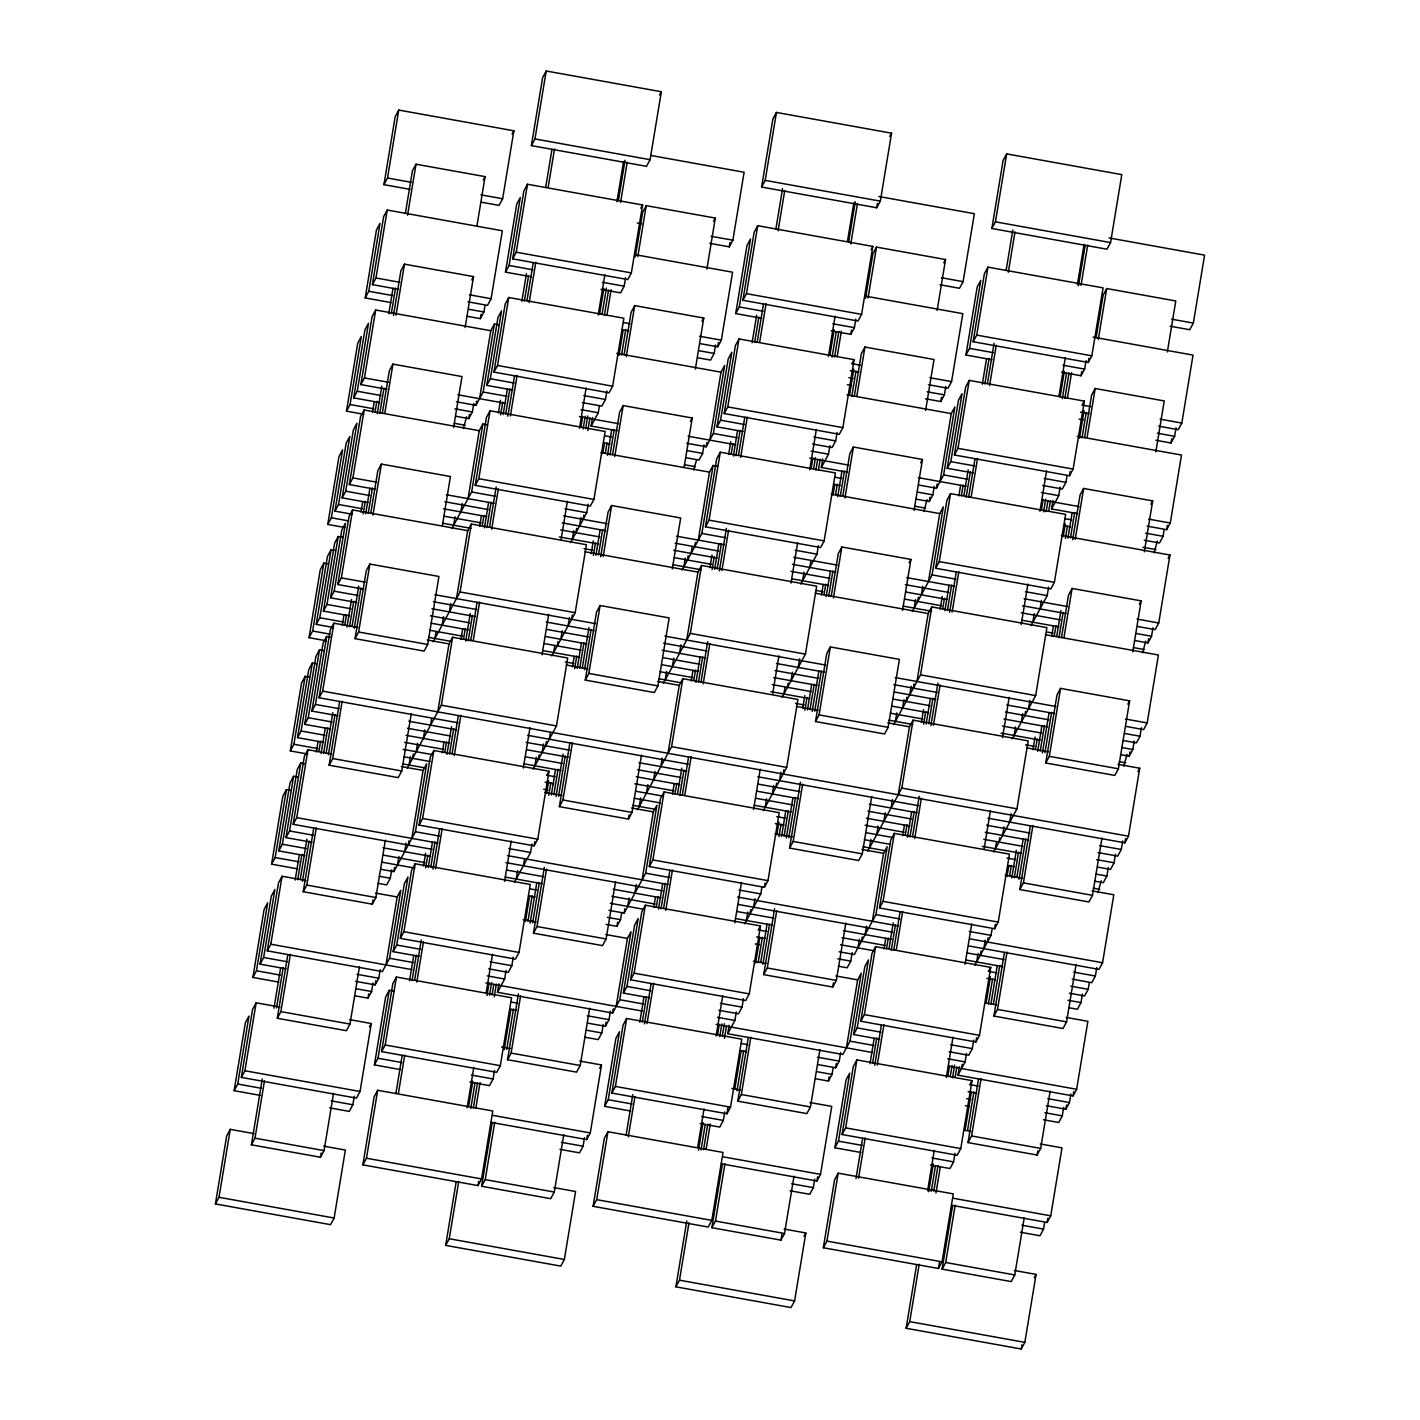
<?xml version="1.0" encoding="UTF-8"?>
<svg xmlns="http://www.w3.org/2000/svg" width="1420" height="1420" viewBox="0 0 1420 1420"><rect width="100%" height="100%" fill="white"/><g stroke="black" fill="none" stroke-linecap="round" stroke-linejoin="round"><path stroke-width="1.5" d="M323.654 1146.153L345.362 1150.058L334.126 1218.023L330.541 1224.661L215.414 1203.929L226.65 1135.982L230.253 1129.344L254.144 1133.639M234.14 1090.684L245.376 1022.737L248.979 1016.081L237.743 1084.046L234.14 1090.684L260.215 1095.37M252.867 977.439L264.102 909.474L267.688 902.836L256.452 970.783L252.867 977.439L278.941 982.125M297.65 868.88L271.593 864.177L282.829 796.229L286.414 789.591L290.763 790.372M307.696 754.055L290.319 750.931L301.555 682.984L305.14 676.328L309.489 677.109M326.405 640.81L309.045 637.669L320.263 569.722L323.866 563.083L328.215 563.864M327.754 524.424L338.989 456.477L342.593 449.82L331.357 517.785L327.754 524.424L345.131 527.548M346.48 411.179L357.716 343.214L361.301 336.575L350.083 404.522L346.48 411.179L363.857 414.303M365.206 297.916L376.442 229.969L380.027 223.33L368.792 291.277L365.206 297.916L391.263 302.62M409.989 189.357L383.933 184.671L395.168 116.724L398.754 110.068L513.88 130.8L502.644 198.747L499.041 205.385L481.664 202.261M215.414 1203.929L219.017 1197.291L230.253 1129.344M271.593 864.177L275.178 857.538L286.414 789.591M290.319 750.931L293.904 744.293L305.14 676.328M309.045 637.669L312.631 631.03L323.866 563.083M383.933 184.671L387.518 178.015L398.754 110.068M349.551 1019.613L371.277 1023.518L360.041 1091.483L356.455 1098.121L241.329 1077.389L252.565 1009.442L256.15 1002.804L280.042 1007.099M260.055 964.144L271.291 896.197L274.877 889.541L263.641 957.506L260.055 964.144L286.112 968.831M304.839 855.585L278.781 850.899L290.017 782.935L293.603 776.296L297.952 777.077M323.565 742.341L297.49 737.637L308.726 669.69L312.329 663.051L316.678 663.832M333.594 627.516L316.216 624.392L327.452 556.445L331.055 549.788L335.386 550.569M334.942 511.129L346.178 443.182L349.764 436.543L338.546 504.49L334.942 511.129L352.32 514.271M353.669 397.884L364.904 329.937L368.49 323.281L357.254 391.245L353.669 397.884L379.726 402.57M398.452 289.325L372.395 284.639L383.631 216.674L387.216 210.036L502.343 230.768L491.107 298.715L487.504 305.353L467.961 301.839M241.329 1077.389L244.914 1070.751L256.15 1002.804M278.781 850.899L282.367 844.243L293.603 776.296M297.49 737.637L301.093 730.998L312.329 663.051M316.216 624.392L319.82 617.735L331.055 549.788M372.395 284.639L375.98 277.983L387.216 210.036M385.956 964.943L397.174 896.978L400.777 890.34L389.541 958.287L382.353 971.582L267.244 950.85L278.48 882.903L282.065 876.264L305.957 880.56M312.027 842.291L285.952 837.605L297.188 769.658L300.791 763.001L305.123 763.8M330.753 729.046L304.679 724.36L315.914 656.395L319.518 649.756L323.849 650.538M349.462 615.801L323.405 611.097L334.641 543.15L338.226 536.511L342.575 537.292M342.131 497.852L353.367 429.905L356.952 423.249L345.717 491.196L342.131 497.852L368.188 502.538M386.914 389.293L360.858 384.589L372.093 316.642L375.679 310.004L490.787 330.718L494.391 324.079L498.74 324.861M267.244 950.85L270.829 944.211L282.065 876.264M285.952 837.605L289.556 830.966L300.791 763.001M304.679 724.36L308.282 717.703L319.518 649.756M323.405 611.097L326.99 604.458L338.226 536.511M360.858 384.589L364.443 377.951L375.679 310.004M432.159 849.337L293.141 824.31L304.377 756.363L307.962 749.724L331.872 754.02M337.924 715.751L311.867 711.065L323.103 643.118L326.689 636.462L331.037 637.243M330.594 597.82L341.829 529.855L345.415 523.217L334.179 591.164L330.594 597.82L356.651 602.506M375.377 489.261L349.32 484.557L360.556 416.61L364.141 409.972L479.25 430.686L482.853 424.048L487.202 424.828M293.141 824.31L296.745 817.672L307.962 749.724M311.867 711.065L315.453 704.427L326.689 636.462M349.32 484.557L352.905 477.919L364.141 409.972M458.056 722.798L319.056 697.77L330.292 629.823L333.877 623.185L357.769 627.48M363.839 589.211L337.783 584.525L349.018 516.578L352.604 509.922L467.712 530.654L471.316 524.015L586.424 544.73L575.189 612.677L551.847 655.862M319.056 697.77L322.642 691.132L333.877 623.185M337.783 584.525L341.368 577.887L352.604 509.922M333.54 1093.276L324.062 1150.608L320.476 1157.247L251.393 1144.804L262.274 1078.987M273.989 1008.2L280.645 967.854M295.165 880.08L299.371 854.609M316.34 751.961L318.098 741.346M372.519 412.208L374.276 401.594M388.778 313.82L392.985 288.349M405.392 213.32L412.421 170.844L416.007 164.205L485.072 176.63L477.013 225.478M251.393 1144.804L254.996 1138.166L264.475 1080.833M276.527 1007.934L283.201 967.588M297.703 879.814L301.91 854.325M318.879 751.695L320.636 741.08M375.058 411.942L376.815 401.327M391.317 313.554L395.523 288.065M407.575 215.165L416.007 164.205M359.455 966.736L349.977 1024.069L346.373 1030.707L277.308 1018.264L287.834 954.559M300.241 879.53L306.915 839.184M321.08 753.541L325.286 728.069M342.255 625.421L344.013 614.807M360.982 512.176L362.739 501.562M377.241 413.788L381.802 386.187M393.5 315.4L400.884 270.812L404.469 264.155L473.534 276.598L465.121 327.558M277.308 1018.264L280.894 1011.626L290.372 954.293M302.424 881.394L309.098 841.048M323.618 753.274L327.825 727.785M344.794 625.155L346.551 614.541M363.165 514.022L365.277 501.278M379.779 413.522L383.986 388.033M396.038 315.133L404.469 264.155M385.352 840.196L375.874 897.529L372.288 904.167L303.223 891.724L313.749 828.02M326.156 752.99L332.812 712.645M346.977 627.001L351.539 599.4M365.703 513.756L369.91 488.267M382.317 413.238L389.346 370.78L392.932 364.123L461.997 376.566L453.583 427.526M303.223 891.724L306.809 885.086L316.287 827.753M328.339 754.854L335.014 714.509M349.515 626.735L353.74 601.246M368.241 513.472L372.448 488.001M384.855 412.971L392.932 364.123M411.267 713.656L401.789 770.989L398.186 777.628L329.12 765.185L339.646 701.48M352.053 626.451L358.727 586.105M370.78 513.206L377.809 470.73L381.394 464.091L450.459 476.534L442.383 525.365M329.12 765.185L332.706 758.546L342.184 701.214M354.255 628.314L360.911 587.969M372.963 515.052L381.394 464.091M355.036 638.645L366.271 570.698L369.857 564.059L438.922 576.484L427.686 644.449L424.101 651.088L355.036 638.645L358.621 632.006L369.857 564.059M320.476 1157.247L321.168 1153.005M372.288 904.167L372.981 899.925M354.947 995.81L367.993 998.154L368.685 993.911M467.286 316.305L480.315 318.648L481.025 314.388M329.706 1107.884L349.267 1111.416L352.852 1104.76L354.255 1096.275M367.993 998.154L371.578 991.515L372.981 983.013M378.022 883.346L386.702 884.909L390.305 878.252L391.707 869.768M409.031 765.007L410.433 756.505M463.399 428.574L466.594 416.752M480.315 318.648L483.918 311.992L484.966 305.62M355.621 981.344L375.164 984.876L375.874 980.616M380.862 869.271L393.89 871.614L394.6 867.371M412.616 758.369L413.327 754.109M455.749 416.255L468.778 418.598L469.487 414.356M375.164 984.876L378.767 978.22L380.169 969.736M397.493 864.975L398.896 856.473M416.202 751.712L417.604 743.228M434.928 638.467L435.993 632.095M453.654 525.222L455.057 516.72M468.778 418.598L472.381 411.96L473.783 403.475M456.423 401.807L475.966 405.321L476.676 401.079M404.664 851.68L406.067 843.196M423.391 738.435L424.793 729.933M442.117 625.173L443.519 616.688M460.843 511.928L462.245 503.425M479.57 398.683L490.787 330.718M408.268 845.042L408.96 840.8M475.966 405.321L483.155 392.026L494.391 324.079M400.476 1069.597L374.401 1064.894L385.636 996.946L389.24 990.308L393.571 991.089M393.127 951.648L404.363 883.702L407.966 877.045L396.73 945.01L393.127 951.648L419.202 956.334M411.853 838.403L423.089 770.439L426.674 763.8L415.439 831.747L393.89 871.614M430.579 725.141L431.627 718.768M449.306 611.896L450.708 603.394M468.032 498.633L479.25 430.686M486.74 385.388L497.976 317.441L501.579 310.785L490.344 378.749L486.74 385.388L512.815 390.074M505.467 272.143L516.702 204.178L520.288 197.54L509.07 265.487L505.467 272.143L531.541 276.829M374.401 1064.894L378.004 1058.255L389.24 990.308M451.862 528.542L471.617 491.994L482.853 424.048M362.863 1164.861L374.099 1096.915L377.702 1090.276L492.811 1110.99L481.575 1178.937L477.99 1185.593L362.863 1164.861L366.466 1158.223L377.702 1090.276M381.589 1051.617L392.825 983.669L396.428 977.013L511.537 997.745L500.301 1065.692L496.716 1072.331L381.589 1051.617L385.193 1044.978L396.428 977.013M400.316 938.354L411.551 870.407L415.137 863.768L530.264 884.482L519.028 952.447L515.442 959.086L400.316 938.354L403.901 931.715L415.137 863.768M419.042 825.109L430.278 757.162L433.863 750.505L548.99 771.237L537.754 839.184L534.151 845.841L419.042 825.109L422.627 818.47L433.863 750.505M437.768 711.864L449.004 643.899L452.589 637.26L567.698 657.992L556.48 725.939L533.121 769.125M456.495 598.601L467.712 530.654M475.203 485.356L486.439 417.409L490.042 410.753L605.151 431.485L593.915 499.432L590.329 506.07L475.203 485.356L478.806 478.7L490.042 410.753M493.929 372.093L505.165 304.146L508.75 297.508L623.877 318.222L612.641 386.187L609.056 392.825L493.929 372.093L497.532 365.455L508.75 297.508M512.655 258.848L523.891 190.901L527.477 184.245L642.603 204.977L631.367 272.924L627.764 279.562L512.655 258.848L516.241 252.21L527.477 184.245M531.382 145.603L542.617 77.638L546.203 71L661.329 91.732L650.094 159.679L646.49 166.317L531.382 145.603L534.967 138.947L546.203 71M407.22 768.327L441.354 705.207L452.589 637.26M433.135 641.787L460.08 591.962L471.316 524.015M423.515 866.005L425.627 853.278M442.241 752.76L443.998 742.145M460.967 639.515L462.725 628.882M479.694 526.252L481.433 515.637M498.402 413.007L500.514 400.262M425.698 867.868L427.81 855.124M444.779 752.493L446.537 741.861M463.506 639.231L465.263 628.616M482.232 525.986L483.971 515.371M500.603 414.853L502.698 402.108M409.528 980.847L413.735 955.358M428.236 867.584L432.461 842.113M446.963 754.34L451.524 726.738M465.689 641.077L470.251 613.476M484.415 527.832L488.622 502.343M503.141 414.587L507.348 389.098M521.85 301.324L526.429 273.723M412.066 980.563L416.273 955.092M430.775 867.318L434.999 841.829M449.501 754.055L453.726 728.584M468.227 640.81L472.434 615.322M486.953 527.566L491.16 502.077M505.68 414.303L509.886 388.832M524.406 301.058L528.613 275.569M395.878 1093.542L402.197 1055.326M414.604 980.297L421.261 939.951M432.976 869.164L439.65 828.818M452.039 753.789L458.358 715.573M470.766 640.544L477.084 602.311M489.492 527.281L496.166 486.936M507.863 416.149L514.537 375.803M526.944 300.774L533.263 262.558M545.653 187.529L551.972 149.313M398.416 1093.276L404.736 1055.042M416.788 982.143L423.462 941.797M435.514 868.898L442.188 828.552M454.24 755.635L460.897 715.289M473.304 640.26L479.623 602.044M491.675 529.128L498.349 488.782M510.401 415.882L517.075 375.537M529.128 302.637L535.802 262.292M548.191 187.262L554.51 149.029M467.127 1107.831L473.801 1067.485M486.208 992.456L492.527 954.24M504.579 881.323L511.253 840.977M523.305 768.078L529.979 727.732M542.032 654.815L548.688 614.469M561.095 539.44L567.414 501.224M579.466 428.325L586.14 387.962M598.193 315.062L604.867 274.717M616.919 201.817L623.593 161.472M553.889 1187.599L575.597 1191.504L564.361 1259.469L560.776 1266.107L445.649 1245.375L456.193 1181.671M468.6 1106.641L472.807 1081.17M486.971 995.526L489.066 982.782M580.94 427.136L582.679 416.521M599.648 313.891L603.873 288.402M618.375 200.628L625.048 160.282M445.649 1245.375L449.252 1238.737L458.731 1181.405M470.783 1108.505L474.99 1083.016M489.509 995.243L491.604 982.498M583.123 428.982L585.217 416.237M602.186 313.607L606.411 288.136M620.558 202.474L627.232 162.129M473.322 1108.221L477.528 1082.75M492.048 994.976L493.805 984.362M585.661 428.716L587.756 415.971M604.387 315.453L608.594 289.982M475.86 1107.955L480.066 1082.466M494.231 996.822L496.343 984.078M587.845 430.562L589.957 417.817M606.926 315.187L611.132 289.698M616.173 1006.389L627.409 938.425L631.012 931.786L619.777 999.733L612.588 1013.028L497.479 992.296L498.881 983.811M516.188 879.051L517.608 870.549M534.914 765.806L536.316 757.304M553.64 652.543L554.688 646.171M572.366 539.298L573.769 530.796M617.15 430.739L591.093 426.036L592.495 417.551M538.517 759.15L539.209 754.908M557.226 645.905L557.936 641.663M575.952 532.642L576.662 528.4M497.479 992.296L504.65 979.019L506.053 970.517M523.376 865.756L524.441 859.402M542.103 752.511L543.505 744.009M560.829 639.266L562.231 630.764M579.555 526.003L580.957 517.519M591.093 426.036L598.264 412.758L599.329 406.386M545.688 745.873L546.398 741.613M583.141 519.365L583.851 515.123M469.984 1082.111L489.527 1085.625L493.113 1078.987L494.515 1070.485M488.693 968.848L508.253 972.38L511.839 965.724L513.241 957.24M514.395 882.37L530.565 852.479L531.967 843.977M549.291 739.216L550.339 732.862M568.018 625.971L569.42 617.469M570.574 542.617L586.726 512.726L588.146 504.224M582.324 402.588L601.867 406.102L605.452 399.464L606.855 390.979M601.033 289.343L620.593 292.857L624.179 286.219L625.581 277.716M477.99 1185.593L478.682 1181.333M534.151 845.841L534.861 841.581M571.603 619.333L572.313 615.073M563.775 1134.722L554.297 1192.054L550.712 1198.693L481.628 1186.25L492.172 1122.545M504.224 1049.646L510.88 1009.3M525.4 921.527L529.607 896.055M546.576 793.407L548.688 780.68M602.754 453.654L604.512 443.04M619.014 355.266L623.22 329.795M635.272 256.878L642.656 212.29L646.242 205.651L715.307 218.076L706.894 269.037M481.628 1186.25L485.232 1179.612L494.71 1122.279M506.762 1049.38L513.436 1009.034M527.938 921.26L532.145 895.771M548.777 795.271L550.871 782.526M605.293 453.388L607.05 442.774M621.552 355L625.759 329.511M637.811 256.612L646.242 205.651M589.691 1008.182L580.212 1065.515L576.609 1072.153L507.543 1059.71L518.424 993.894M530.121 923.106L536.795 882.761M551.315 794.987L555.522 769.516M572.491 666.867L574.248 656.253M591.217 553.622L593.311 540.878M607.476 455.234L611.683 429.745M624.09 354.716L631.119 312.258L634.704 305.602L703.77 318.044L695.356 369.005M507.543 1059.71L511.129 1053.072L520.607 995.74M532.66 922.84L539.334 882.495M553.853 794.721L558.06 769.232M574.674 668.731L576.786 655.987M593.4 555.468L595.512 542.724M610.014 454.968L614.221 429.479M626.273 356.58L634.704 305.602M615.588 881.642L606.109 938.975L602.524 945.613L533.458 933.171L544.339 867.354M556.036 796.567L563.048 754.091M577.212 668.447L581.419 642.976M595.938 555.202L600.145 529.713M612.553 454.684L619.582 412.226L623.167 405.57L692.232 418.012L684.156 466.843M533.458 933.171L537.044 926.532L546.522 869.2M558.575 796.3L565.249 755.955M579.75 668.181L583.975 642.692M598.477 554.918L602.683 529.447M614.736 456.53L623.167 405.57M641.503 755.103L632.024 812.435L628.421 819.074L559.356 806.631L569.881 742.926M582.289 667.897L588.963 627.551M600.66 556.782L608.044 512.176L611.629 505.538L680.695 517.981L672.281 568.941M559.356 806.631L562.941 799.992L572.42 742.66M584.49 669.761L591.146 629.415M603.198 556.498L611.629 505.538M585.271 680.091L596.506 612.144L600.092 605.506L669.157 617.931L657.922 685.895L654.336 692.534L585.271 680.091L588.856 673.453L600.092 605.506M628.421 819.074L629.131 814.832M606.091 924.402L616.937 926.355L617.647 922.095M709.734 243.317L729.276 246.832L729.986 242.589M559.941 1149.33L579.502 1152.862L583.087 1146.206L584.49 1137.722M585.182 1037.257L598.228 1039.6L601.814 1032.961L603.216 1024.459M616.937 926.355L620.54 919.698L621.587 913.344M639.266 806.453L640.668 797.951M693.634 470.02L696.474 460.328M697.522 357.751L710.55 360.094L714.153 353.438L715.556 344.953M729.276 246.832L732.88 240.193L744.115 172.246L650.715 155.437M491.107 1122.368L586.691 1139.568L587.383 1135.325M588.022 1023.181L605.399 1026.323L606.109 1022.063M608.932 910.327L624.125 913.06L624.835 908.818M700.362 343.675L717.739 346.799L718.449 342.557M586.691 1139.568L590.276 1132.929L601.512 1064.965L579.786 1061.059M605.399 1026.323L609.003 1019.667L610.405 1011.182M627.729 906.422L629.131 897.919M646.437 793.159L647.84 784.674M665.163 679.914L666.566 671.411M683.89 566.669L685.292 558.166M685.984 457.702L699.013 460.062L702.616 453.406L704.018 444.921M717.739 346.799L721.342 340.161L732.578 272.214L634.829 254.606M612.588 1013.028L613.298 1008.786M687.475 560.012L688.185 555.77M686.659 443.253L706.202 446.767L706.911 442.525M634.9 893.127L636.302 884.642M653.626 779.882L655.028 771.379M672.352 666.619L673.754 658.134M691.078 553.374L692.126 547.002M709.805 440.129L721.023 372.164L724.626 365.526L713.39 433.473L706.202 446.767M694.664 546.735L695.374 542.476M604.636 1106.34L615.872 1038.393L619.475 1031.754L608.239 1099.701L604.636 1106.34L630.711 1111.043M623.362 993.095L634.598 925.148L638.201 918.491L626.966 986.456L623.362 993.095L649.437 997.781M642.088 879.85L653.324 811.885L656.91 805.246L645.674 873.193L624.125 913.06M660.815 766.587L662.217 758.102M679.541 653.342L680.943 644.84M698.267 540.079L709.485 472.132L713.088 465.494L717.437 466.275M716.976 426.834L728.212 358.887L731.815 352.231L720.579 420.196L716.976 426.834L743.05 431.52M735.702 313.589L746.938 245.624L750.523 238.986L739.305 306.933L735.702 313.589L761.777 318.275M682.097 569.988L701.853 533.441L713.088 465.494M593.098 1206.308L604.334 1138.361L607.938 1131.722L723.046 1152.437L711.81 1220.383L708.225 1227.04L593.098 1206.308L596.702 1199.669L607.938 1131.722M611.825 1093.063L623.06 1025.116L626.646 1018.459L741.772 1039.191L730.537 1107.139L726.951 1113.777L611.825 1093.063L615.428 1086.424L626.646 1018.459M630.551 979.8L641.787 911.853L645.372 905.215L760.499 925.929L749.263 993.894L745.678 1000.532L630.551 979.8L634.136 973.161L645.372 905.215M649.277 866.555L660.513 798.608L664.098 791.952L779.225 812.684L767.989 880.631L764.386 887.287L649.277 866.555L652.863 859.916L664.098 791.952M668.003 753.31L679.239 685.345L682.825 678.707L797.933 699.439L786.716 767.386L763.356 810.572M686.712 640.047L697.948 572.1L701.551 565.462L816.66 586.176L805.424 654.123L782.083 697.309M705.438 526.802L716.674 458.855L720.277 452.199L835.386 472.931L824.15 540.878L820.565 547.516L705.438 526.802L709.041 520.146L720.277 452.199M724.164 413.539L735.4 345.592L738.986 338.954L854.112 359.668L842.876 427.633L839.291 434.271L724.164 413.539L727.768 406.901L738.986 338.954M742.891 300.294L754.126 232.347L757.712 225.691L872.838 246.423L861.603 314.37L857.999 321.009L742.891 300.294L746.476 293.656L757.712 225.691M761.617 187.049L772.853 119.085L776.438 112.446L891.565 133.178L880.329 201.125L876.726 207.764L761.617 187.049L765.202 180.393L776.438 112.446M637.456 809.773L671.589 746.654L682.825 678.707M663.371 683.233L690.315 633.409L701.551 565.462M653.75 907.451L655.507 896.836M672.476 794.206L674.234 783.591M691.203 680.961L692.96 670.329M709.929 567.698L712.023 554.954M728.637 454.453L730.75 441.709M656.288 907.185L658.046 896.57M675.015 793.94L676.772 783.308M693.741 680.677L695.498 670.062M712.112 569.544L714.207 556.817M731.176 454.169L732.933 443.555M639.763 1022.293L643.97 996.805M658.472 909.031L662.696 883.559M677.553 793.656L681.76 768.184M695.924 682.523L700.131 657.052M714.65 569.278L718.857 543.789M733.377 456.033L737.583 430.544M752.085 342.77L756.665 315.169M642.302 1022.009L646.508 996.538M661.01 908.764L665.234 883.275M679.736 795.502L683.961 770.03M698.462 682.257L702.669 656.768M717.189 569.012L721.395 543.523M735.915 455.749L740.122 430.278M754.641 342.504L758.848 317.015M626.113 1134.988L632.788 1094.642M644.485 1023.856L651.159 983.51M663.548 908.48L669.867 870.265M682.274 795.235L688.593 757.02M701.001 681.99L707.675 641.645M719.372 570.858L726.401 528.382M738.453 455.483L744.772 417.249M757.179 342.22L763.498 304.004M775.888 228.975L782.562 188.629M628.297 1136.834L634.971 1096.488M647.023 1023.589L653.697 983.244M665.749 910.344L672.423 869.998M684.813 794.969L691.132 756.736M703.184 683.837L709.858 643.491M721.91 570.574L728.584 530.228M740.636 457.329L747.31 416.983M759.718 341.954L766.037 303.738M778.089 230.821L784.745 190.475M697.717 1147.147L704.036 1108.931M716.088 1036.032L722.762 995.686M734.814 922.769L741.488 882.423M753.541 809.524L760.215 769.178M772.604 694.149L778.923 655.916M790.993 583.016L797.649 542.671M809.702 469.772L816.376 429.426M828.428 356.509L835.102 316.163M847.509 241.134L853.828 202.918M784.124 1229.045L805.832 1232.95L794.596 1300.915L791.011 1307.554L675.884 1286.822L686.783 1221.005M698.48 1150.218L703.042 1122.617M717.544 1034.843L719.301 1024.228M811.157 468.582L812.914 457.968M829.884 355.337L834.108 329.848M848.61 242.074L855.284 201.729M675.884 1286.822L679.488 1280.183L688.966 1222.851M701.019 1149.951L705.225 1124.462M719.745 1036.689L721.839 1023.944M813.713 468.316L815.453 457.684M832.084 357.183L836.291 331.694M850.793 243.92L857.467 203.575M703.557 1149.668L707.764 1124.196M722.283 1036.422L724.378 1023.678M815.897 470.162L817.654 459.547M834.623 356.899L838.829 331.428M706.095 1149.401L710.302 1123.912M724.466 1038.269L726.578 1025.524M818.435 469.878L820.192 459.263M837.161 356.633L841.368 331.144M846.409 1047.836L857.644 979.871L861.248 973.232L850.012 1041.179L842.823 1054.474L727.715 1033.742L729.117 1025.258M746.423 920.497L747.843 912.013M765.149 807.252L766.552 798.75M783.875 693.99L784.923 687.617M802.602 580.745L804.004 572.242M847.385 472.185L821.328 467.482L822.73 458.997M750.026 913.859L750.718 909.599M787.461 687.351L788.171 683.109M727.715 1033.742L734.885 1020.465L736.288 1011.963M753.612 907.202L755.014 898.718M772.338 793.957L773.74 785.455M791.064 680.712L792.466 672.21M809.79 567.45L810.838 561.077M821.328 467.482L828.499 454.205L829.919 445.702M775.923 787.319L776.634 783.059M831.268 330.789L850.828 334.303L851.521 330.061M700.22 1123.557L719.762 1127.072L723.348 1120.433L724.75 1111.931M718.928 1010.294L738.489 1013.827L742.074 1007.17L743.476 998.686M744.63 923.817L760.8 893.925L761.848 887.553M779.527 780.663L780.929 772.178M798.253 667.418L799.655 658.916M800.809 584.064L816.961 554.173L818.381 545.67M812.559 444.034L832.102 447.548L835.688 440.91L837.09 432.425M850.828 334.303L854.414 327.665L855.816 319.163M726.951 1113.777L727.998 1107.405M764.386 887.287L765.096 883.027M783.112 774.024L783.822 769.782M876.726 207.764L877.436 203.521M794.011 1176.168L784.532 1233.501L780.947 1240.139L711.864 1227.696L722.407 1163.992M734.797 1088.962L741.116 1050.747M755.635 962.973L759.842 937.502M776.811 834.853L778.923 822.127M832.99 495.101L834.747 484.486M849.604 394.6L853.81 369.111M865.508 298.324L872.892 253.736L876.477 247.098L945.543 259.523L937.129 310.483M711.864 1227.696L715.467 1221.058L724.946 1163.726M736.998 1090.826L743.672 1050.481M758.173 962.707L762.38 937.218M778.994 836.717L781.106 823.973M835.528 494.834L837.285 484.22M851.787 396.446L855.994 370.957M868.046 298.058L876.477 247.098M819.926 1049.629L810.447 1106.961L806.844 1113.6L737.779 1101.157L748.304 1037.452M760.712 962.423L767.031 924.207M781.55 836.433L785.757 810.962M802.726 708.314L804.821 695.587M821.452 595.069L823.209 584.454M837.711 496.68L841.918 471.191M854.325 396.162L861.354 353.704L864.94 347.048L934.005 359.491L925.591 410.451M737.779 1101.157L741.364 1094.518L750.843 1037.186M762.895 964.286L769.569 923.941M784.088 836.167L788.295 810.678M804.909 710.178L807.022 697.433M823.99 594.803L825.748 584.17M840.249 496.414L844.456 470.925M856.863 395.896L864.94 347.048M845.823 923.089L836.344 980.421L832.759 987.06L763.676 974.617L774.574 908.8M786.272 838.013L792.946 797.667M807.447 709.894L811.654 684.422M826.174 596.648L830.38 571.159M842.788 496.13L849.817 453.672L853.402 447.016L922.468 459.459L914.054 510.419M763.676 974.617L767.279 967.979L776.758 910.646M788.81 837.747L795.484 797.401M809.986 709.627L814.21 684.138M828.712 596.365L832.919 570.893M844.971 497.976L853.402 447.016M871.738 796.549L862.259 853.881L858.656 860.52L789.591 848.077L800.472 782.26M812.169 711.473L818.843 671.128M831.25 596.098L838.279 553.622L841.865 546.984L910.93 559.427L902.516 610.387M789.591 848.077L793.177 841.439L802.655 784.106M814.725 711.207L821.381 670.861M833.433 597.944L841.865 546.984M815.506 721.537L826.742 653.591L830.327 646.952L899.392 659.377L888.157 727.342L884.571 733.98L815.506 721.537L819.091 714.899L830.327 646.952M780.947 1240.139L781.994 1233.767M832.759 987.06L833.451 982.817M815.417 1078.703L828.463 1081.046L829.156 1076.804M925.591 398.807L940.785 401.54L941.495 397.28M790.177 1190.776L809.737 1194.309L813.323 1187.652L814.725 1179.168M828.463 1081.046L832.049 1074.407L833.096 1068.035M838.492 966.239L847.172 967.801L850.775 961.145L852.178 952.66M869.501 847.9L870.904 839.415M923.87 511.466L927.065 499.645M940.785 401.54L944.389 394.884L945.791 386.4M939.969 284.763L959.512 288.278L963.115 281.639L974.351 213.692L878.767 196.493M721.342 1163.814L816.926 1181.014L817.618 1176.772M818.257 1064.627L835.634 1067.769L836.344 1063.509M916.219 499.148L929.248 501.509L929.958 497.248M816.926 1181.014L820.511 1174.375L831.747 1106.411L810.021 1102.506M835.634 1067.769L839.238 1061.113L840.64 1052.628M857.964 947.868L859.366 939.365M876.672 834.605L878.075 826.12M895.399 721.36L896.801 712.875M914.125 608.115L915.527 599.613M929.248 501.509L932.851 494.852L934.254 486.368M928.431 384.731L947.974 388.246L951.577 381.607L962.813 313.66L865.064 296.052M861.549 941.229L862.242 936.969M917.71 601.459L918.42 597.216M919.059 485.09L936.437 488.214L937.147 483.971M865.135 934.573L866.537 926.088M883.861 821.328L885.264 812.826M902.587 708.065L903.99 699.581M921.314 594.82L922.716 586.318M940.04 481.575L951.258 413.611L954.861 406.972L943.625 474.919L936.437 488.214M906.173 701.427L906.883 697.184M834.871 1147.786L846.107 1079.839L849.71 1073.2L838.474 1141.147L834.871 1147.786L860.946 1152.49M853.597 1034.541L864.833 966.594L868.436 959.938L857.201 1027.902L853.597 1034.541L879.672 1039.227M872.324 921.296L883.559 853.331L887.145 846.693L875.909 914.64L854.361 954.506L839.167 951.773M891.05 808.033L892.452 799.549M909.776 694.788L911.178 686.286M928.502 581.525L939.72 513.578L943.324 506.94L932.088 574.887L912.332 611.434M947.211 468.28L958.447 400.333L962.05 393.677L950.814 461.642L947.211 468.28L973.286 472.966M965.937 355.036L977.173 287.071L980.758 280.432L969.54 348.379L965.937 355.036L992.012 359.721M913.362 688.15L914.072 683.89M823.334 1247.754L834.569 1179.807L838.173 1173.168L953.281 1193.883L942.046 1261.83L938.46 1268.486L823.334 1247.754L826.937 1241.115L838.173 1173.168M842.06 1134.509L853.296 1066.562L856.881 1059.906L972.008 1080.638L960.772 1148.585L957.186 1155.223L842.06 1134.509L845.663 1127.87L856.881 1059.906M860.786 1021.246L872.022 953.299L875.607 946.661L990.734 967.375L979.498 1035.34L975.913 1041.978L860.786 1021.246L864.372 1014.608L875.607 946.661M879.512 908.001L890.748 840.054L894.334 833.398L1009.46 854.13L998.224 922.077L994.621 928.733L879.512 908.001L883.098 901.363L894.334 833.398M898.239 794.756L909.474 726.791L913.06 720.153L1028.169 740.885L1016.951 808.832L993.592 852.018M916.947 681.493L928.183 613.547L931.786 606.908L1046.895 627.622L1035.659 695.569L1012.318 738.755M935.673 568.248L946.909 500.301L950.512 493.645L1065.621 514.377L1054.385 582.324L1050.8 588.963L935.673 568.248L939.277 561.61L950.512 493.645M954.4 454.986L965.635 387.039L969.221 380.4L1084.347 401.114L1073.112 469.079L1069.526 475.718L954.4 454.986L957.985 448.347L969.221 380.4M973.126 341.741L984.362 273.794L987.947 267.137L1103.074 287.87L1091.838 355.817L1088.235 362.473L973.126 341.741L976.711 335.102L987.947 267.137M991.852 228.496L1003.088 160.531L1006.673 153.892L1121.8 174.624L1110.564 242.571L1106.961 249.21L991.852 228.496L995.438 221.839L1006.673 153.892M867.691 851.219L901.824 788.1L913.06 720.153M893.606 724.679L920.55 674.855L931.786 606.908M883.985 948.897L885.743 938.283M902.712 835.652L904.469 825.038M921.438 722.407L923.532 709.663M940.164 609.144L942.259 596.4M958.873 495.899L960.63 485.285M886.524 948.631L888.281 938.017M905.25 835.386L907.007 824.754M923.621 724.253L925.733 711.509M942.702 608.878L944.442 598.264M961.411 495.615L963.168 485.001M869.998 1063.74L874.205 1038.251M889.062 948.365L893.269 922.876M907.433 837.232L911.658 811.743M926.159 723.969L930.366 698.498M944.886 610.724L949.093 585.235M963.949 495.349L968.174 469.86M982.32 384.216L986.545 358.745M872.537 1063.456L876.743 1037.984M891.245 950.211L895.47 924.722M909.971 836.948L914.196 811.477M928.698 723.703L932.904 698.214M947.424 610.458L951.631 584.969M966.15 497.195L970.357 471.724M984.876 383.95L989.083 358.461M855.994 1178.564L862.668 1138.219M874.72 1065.302L881.394 1024.956M893.784 949.927L900.102 911.711M912.51 836.682L919.184 796.336M930.881 725.549L937.91 683.091M949.607 612.304L956.281 571.958M968.688 496.929L975.007 458.695M987.415 383.666L994.071 343.32M1006.123 270.421L1012.797 230.076M858.532 1178.281L865.206 1137.935M877.258 1065.035L883.932 1024.69M896.34 949.66L902.659 911.445M914.711 838.528L921.367 798.182M933.419 725.283L940.093 684.937M952.145 612.02L958.819 571.674M971.227 496.645L977.546 458.429M989.598 385.53L996.272 345.184M1008.324 272.267L1014.981 231.921M927.597 1190.723L934.271 1150.378M946.323 1077.478L952.997 1037.132M965.05 964.216L971.724 923.87M984.131 848.841L990.45 810.625M1002.502 737.708L1009.158 697.362M1021.229 624.463L1027.885 584.117M1039.937 511.218L1046.611 470.872M1059.018 395.843L1065.337 357.609M1077.389 284.71L1084.063 244.364M1014.359 1270.492L1036.068 1274.397L1024.832 1342.361L1021.246 1349L906.12 1328.268L916.663 1264.581M928.716 1191.664L933.277 1164.063M947.779 1076.289L949.536 1065.674M1041.392 510.028L1043.15 499.414M1060.119 396.783L1064.343 371.294M1078.49 285.651L1085.164 245.305M906.12 1328.268L909.723 1321.63L919.202 1264.297M931.254 1191.398L935.46 1165.909M950.317 1076.023L952.074 1065.408M1043.593 511.874L1045.688 499.13M1062.32 398.63L1066.526 373.14M1081.028 285.367L1087.702 245.021M933.792 1191.114L937.999 1165.642M952.518 1077.869L954.613 1065.124M1046.132 511.608L1047.889 500.994M1064.858 398.345L1069.065 372.874M935.975 1192.977L940.2 1167.488M955.056 1077.602L956.814 1066.97M1048.67 511.324L1050.427 500.71M1067.396 398.079L1071.603 372.59M1066.171 1017.412L1087.88 1021.317L1076.644 1089.282L1073.058 1095.92L957.95 1075.188L959.352 1066.704M976.658 961.944L978.078 953.459M995.384 848.698L996.449 842.326M1014.111 735.436L1015.513 726.951M1032.837 622.191L1034.239 613.688M1077.62 513.632L1051.563 508.928L1052.966 500.443M961.535 1068.55L962.245 1064.308M980.261 955.305L980.954 951.045M998.988 842.042L999.68 837.8M957.95 1075.188L965.121 1061.911L966.523 1053.409M983.847 948.649L985.249 940.164M1002.573 835.404L1003.976 826.919M1021.299 722.159L1022.702 713.656M1040.026 608.896L1041.428 600.411M1051.563 508.928L1058.734 495.651L1060.154 487.149M987.45 942.01L988.143 937.768M1024.885 715.503L1025.595 711.26M1061.503 372.235L1081.064 375.75L1081.756 371.507M930.455 1165.004L949.998 1168.518L953.583 1161.88L954.985 1153.377M949.163 1051.741L968.724 1055.273L972.309 1048.617L973.712 1040.132M974.865 965.263L991.036 935.372L992.083 928.999M1009.762 822.109L1011.164 813.624M1028.488 708.864L1029.89 700.362M1031.044 625.51L1047.197 595.619L1048.617 587.117M1042.795 485.48L1062.337 489.012L1065.923 482.356L1066.988 475.984M1081.064 375.75L1084.649 369.111L1086.052 360.609M938.46 1268.486L939.507 1262.114M975.913 1041.978L976.605 1037.736M994.621 928.733L995.331 924.473M1069.526 475.718L1070.218 471.476M1088.235 362.473L1088.945 358.213M1024.246 1217.614L1014.768 1274.947L1011.182 1281.585L942.099 1269.143L952.643 1205.456M965.032 1130.409L971.351 1092.193M986.226 1002.307L990.432 976.818M1007.046 876.3L1008.803 865.685M1063.225 536.547L1065.319 523.803M1079.484 438.159L1084.046 410.558M1096.098 337.658L1103.127 295.183L1106.712 288.544L1175.778 300.969L1167.364 351.929M942.099 1269.143L945.702 1262.504L955.181 1205.172M967.588 1130.142L973.907 1091.927M988.409 1004.153L992.615 978.664M1009.584 876.034L1011.342 865.419M1065.408 538.393L1067.52 525.666M1082.022 437.892L1086.229 412.404M1098.281 339.504L1106.712 288.544M1050.161 1091.075L1040.682 1148.407L1037.079 1155.046L968.014 1142.603L978.54 1078.898M990.947 1003.869L997.266 965.653M1011.785 877.879L1016.347 850.278M1032.961 749.76L1035.056 737.033M1051.688 636.515L1053.445 625.9M1067.946 538.127L1072.153 512.638M1084.56 437.608L1091.59 395.15L1095.175 388.494L1164.24 400.937L1155.827 451.897M968.014 1142.603L971.599 1135.965L981.078 1078.632M993.485 1003.603L999.804 965.387M1014.324 877.613L1018.531 852.124M1035.499 749.494L1037.257 738.879M1054.226 636.249L1055.983 625.616M1070.485 537.86L1074.691 512.371M1087.099 437.342L1095.175 388.494M1076.058 964.535L1066.58 1021.868L1062.994 1028.506L993.911 1016.063L1004.455 952.358M1016.862 877.329L1023.181 839.113M1037.683 751.34L1041.889 725.868M1056.764 635.965L1060.971 610.493M1072.668 539.707L1080.052 495.118L1083.638 488.462L1152.703 500.905L1144.289 551.865M993.911 1016.063L997.514 1009.425L1006.993 952.092M1019.045 879.193L1025.719 838.847M1040.221 751.073L1044.445 725.584M1058.947 637.811L1063.154 612.34M1075.206 539.422L1083.638 488.462M1101.973 837.995L1092.495 895.328L1088.891 901.966L1019.826 889.523L1030.352 825.819M1042.404 752.919L1049.078 712.574M1061.486 637.544L1068.514 595.069L1072.1 588.43L1141.165 600.873L1132.752 651.833M1019.826 889.523L1023.412 882.885L1032.89 825.553M1044.943 752.653L1051.617 712.308M1064.024 637.278L1072.1 588.43M1045.741 762.984L1056.977 695.037L1060.562 688.398L1129.628 700.823L1118.392 768.788L1114.806 775.427L1045.741 762.984L1049.327 756.345L1060.562 688.398M1037.079 1155.046L1037.789 1150.803M1021.246 1349L1021.938 1344.758M1155.827 440.253L1171.021 442.987L1171.731 438.727M1020.412 1232.223L1039.972 1235.755L1043.558 1229.099L1044.605 1222.726M1043.487 1119.759L1058.699 1122.492L1062.284 1115.854L1063.687 1107.351M1068.727 1007.685L1077.407 1009.247L1081.01 1002.591L1082.413 994.106M1097.926 892.665L1101.139 880.861M1154.105 552.913L1157.3 541.091M1171.021 442.987L1174.624 436.33L1176.026 427.846M1170.204 326.209L1189.747 329.724L1193.35 323.086L1204.586 255.138L1109.002 237.939M951.577 1205.26L1047.144 1222.46L1047.853 1218.218M1046.327 1105.683L1065.87 1109.215L1066.58 1104.955M1047.144 1222.46L1050.747 1215.822L1061.982 1147.857L1040.256 1143.952M1065.87 1109.215L1069.473 1102.559L1070.875 1094.074M1069.402 993.219L1084.596 995.952L1088.199 989.314L1089.246 982.942M1094.625 881.145L1103.322 882.707L1106.908 876.051L1108.31 867.567M1123.841 766.125L1127.036 754.322M1142.568 652.88L1145.763 641.059M1144.289 540.203L1159.483 542.955L1163.086 536.298L1164.134 529.926M1158.667 426.177L1178.209 429.692L1181.813 423.053L1193.031 355.106L1093.134 337.108M1073.058 1095.92L1073.769 1091.678M1120.54 754.606L1129.237 756.168L1129.929 751.908M1134.917 640.562L1147.946 642.905L1148.656 638.663M1147.129 526.145L1166.672 529.66L1167.382 525.418M1072.242 979.143L1091.785 982.675L1095.37 976.019L1096.772 967.535M1097.482 867.07L1110.511 869.413L1114.096 862.774L1115.499 854.272M1129.237 756.168L1132.823 749.511L1134.225 741.027M1147.946 642.905L1151.549 636.266L1152.951 627.782M1166.672 529.66L1170.275 523.022L1181.493 455.057L1077.247 436.295M968.653 945.915L1098.973 969.381L1102.559 962.742L1113.795 894.778L1092.069 890.872M1098.139 852.603L1117.682 856.136L1121.285 849.479L1122.688 840.995M1123.38 740.53L1136.408 742.873L1140.011 736.234L1141.414 727.732M1137.757 626.504L1155.134 629.628L1158.738 622.972L1169.956 555.025L1061.361 535.482M988.036 818.204L1124.871 842.841L1125.581 838.599M1124.871 842.841L1128.474 836.202L1139.71 768.238L1117.984 764.333M1126.22 726.454L1143.597 729.596L1147.182 722.94L1158.418 654.993L1045.475 634.669M483.279 179.949L485.072 176.63M512.07 134.119L513.88 130.8M471.742 279.917L473.534 276.598M659.519 95.051L661.329 91.732M640.81 208.296L642.603 204.977M713.514 221.396L715.307 218.076M701.977 321.364L703.77 318.044M690.439 421.332L692.232 418.012M369.484 1026.855L371.277 1023.518M889.754 136.498L891.565 133.178M547.179 774.557L548.99 771.237M871.046 249.742L872.838 246.423M852.319 362.987L854.112 359.668M943.75 262.842L945.543 259.523M920.675 462.778L922.468 459.459M599.719 1068.302L601.512 1064.965M909.137 562.746L910.93 559.427M758.706 929.266L760.499 925.929M1082.555 404.452L1084.347 401.114M1150.91 504.224L1152.703 500.905M1139.372 604.192L1141.165 600.873M1168.163 558.344L1169.956 555.025M804.039 1236.287L805.832 1232.95M1127.835 704.16L1129.628 700.823M988.941 970.712L990.734 967.375M1137.899 771.575L1139.71 768.238M970.215 1083.957L972.008 1080.638M1034.275 1277.734L1036.068 1274.397M534.967 138.947L650.094 159.679M765.202 180.393L880.329 201.125M995.438 221.839L1110.564 242.571M387.518 178.015L411.409 182.328M480.918 194.842L502.644 198.747M637.296 222.993L641.645 223.774M711.154 236.288L732.88 240.193M941.389 277.734L963.115 281.639M1171.624 319.18L1193.35 323.086M516.241 252.21L631.367 272.924M746.476 293.656L861.603 314.37M976.711 335.102L1091.838 355.817M509.07 265.487L532.962 269.8M602.453 282.296L624.179 286.219M739.305 306.933L763.197 311.246M832.688 323.76L854.414 327.665M969.54 348.379L993.432 352.692M1062.923 365.206L1084.649 369.111M375.98 277.983L399.872 282.296M469.381 294.792L491.107 298.715M623.593 322.571L630.107 323.742M699.616 336.256L721.342 340.161M851.663 363.627L860.342 365.188M929.851 377.702L951.577 381.607M1081.898 405.073L1090.578 406.635M1160.087 419.148L1181.813 423.053M622.173 329.6L628.687 330.771M850.243 370.655L858.922 372.217M1080.478 412.102L1089.158 413.664M368.792 291.277L392.683 295.573M468.707 309.258L483.918 311.992M698.942 350.704L714.153 353.438M848.823 377.684L853.154 378.465M927.011 391.76L944.389 394.884M1079.058 419.131L1083.389 419.912M1157.247 433.207L1174.624 436.33M847.403 384.714L851.734 385.512M616.777 353.402L721.023 372.164M847.012 394.849L951.258 413.611M497.532 365.455L612.641 386.187M727.768 406.901L842.876 427.633M957.985 448.347L1073.112 469.079M490.344 378.749L514.235 383.045M583.744 395.559L605.452 399.464M720.579 420.196L744.471 424.491M813.979 437.005L835.688 440.91M950.814 461.642L974.706 465.938M1044.215 478.451L1065.923 482.356M483.155 392.026L507.047 396.34M580.904 409.635L598.264 412.758M713.39 433.473L737.282 437.786M811.139 451.081L828.499 454.205M943.625 474.919L967.517 479.232M1041.375 492.527L1058.734 495.651M364.443 377.951L388.334 382.246M457.843 394.76L505.627 403.369M579.484 416.663L618.57 423.692M688.079 436.206L735.862 444.815M809.719 458.11L848.805 465.139M918.314 477.653L966.097 486.261M1042.12 499.947L1079.04 506.585M1148.549 519.099L1170.275 523.022M357.254 391.245L381.146 395.541M455.003 408.836L472.381 411.96M604.867 435.816L611.381 436.987M687.404 450.673L702.616 453.406M835.102 477.262L841.616 478.434M917.639 492.119L932.851 494.852M1065.337 518.708L1071.851 519.88M1145.709 533.174L1163.086 536.298M603.447 442.845L609.961 444.016M833.682 484.291L840.196 485.462M1063.917 525.737L1070.431 526.909M350.083 404.522L373.975 408.836M454.329 423.302L465.192 425.255M684.564 464.748L695.427 466.701M914.799 506.195L925.662 508.147M1142.869 547.25L1155.898 549.593M600.891 452.589L709.485 472.132M831.126 494.036L939.72 513.578M478.806 478.7L593.915 499.432M709.041 520.146L824.15 540.878M939.277 561.61L1054.385 582.324M471.617 491.994L495.509 496.29M565.018 508.804L586.726 512.726M701.853 533.441L725.744 537.736M795.253 550.25L816.961 554.173M932.088 574.887L955.98 579.183M1025.488 591.696L1047.197 595.619M352.905 477.919L376.797 482.214M446.306 494.728L494.089 503.337M563.598 515.851L607.032 523.66M676.541 536.174L724.324 544.783M793.833 557.297L837.267 565.107M906.776 577.62L954.559 586.229M1024.069 598.743L1067.503 606.553M1137.012 619.067L1158.738 622.972M444.886 501.757L488.32 509.585M562.178 522.879L605.612 530.707M675.121 543.203L718.555 551.031M792.413 564.326L835.847 572.153M905.356 584.649L948.791 592.477M1022.648 605.772L1066.083 613.6M345.717 491.196L369.608 495.509M443.466 508.804L486.9 516.614M560.758 529.909L599.843 536.955M673.701 550.25L717.135 558.06M790.993 571.355L830.079 578.401M906.102 592.087L947.371 599.506M1021.229 612.801L1060.314 619.848M1136.337 633.533L1151.549 636.266M444.211 516.223L481.131 522.879M559.338 536.955L598.423 543.984M674.447 557.669L711.367 564.326M791.739 578.792L828.659 585.43M904.682 599.116L941.602 605.772M1021.974 620.238L1058.894 626.877M338.546 504.49L362.437 508.786M442.791 523.252L471.032 528.346M583.975 548.67L592.672 550.232M673.027 564.698L701.267 569.793M816.376 590.507L822.908 591.678M903.262 606.145L931.502 611.239M1046.611 631.953L1053.143 633.125M1133.497 647.609L1144.36 649.561M585.004 551.759L697.948 572.1M815.24 593.205L928.183 613.547M331.357 517.785L348.734 520.909M460.08 591.962L575.189 612.677M690.315 633.409L805.424 654.123M920.55 674.855L1035.659 695.569M341.368 577.887L365.26 582.182M434.768 594.696L595.495 623.628M665.004 636.142L825.73 665.075M895.239 677.588L1055.965 706.521M1125.474 719.035L1147.182 722.94M433.348 601.725L476.783 609.553M546.292 622.066L594.075 630.658M663.584 643.171L707.018 650.999M776.527 663.513L824.31 672.104M893.819 684.617L937.253 692.445M1006.762 704.959L1054.545 713.55M334.179 591.164L358.071 595.477M431.928 608.772L475.363 616.582M547.037 629.486L588.306 636.923M662.164 650.218L705.598 658.028M775.107 670.542L818.541 678.37M894.564 692.055L935.833 699.474M1005.342 711.988L1048.776 719.816M1124.8 733.501L1140.011 736.234M430.508 615.801L469.594 622.83M545.617 636.515L586.886 643.952M662.909 657.637L699.829 664.276M773.687 677.571L817.121 685.398M893.144 699.084L930.064 705.722M1003.922 719.017L1047.356 726.845M326.99 604.458L350.9 608.754M431.254 623.22L468.174 629.876M544.197 643.562L581.135 650.2M661.489 664.666L698.409 671.323M772.267 684.617L811.352 691.647M891.724 706.113L928.644 712.769M1002.502 726.064L1041.588 733.093M1121.96 747.559L1132.823 749.511M429.834 630.267L462.423 636.125M542.777 650.591L579.697 657.247M660.069 671.713L692.658 677.571M770.847 691.647L809.933 698.693M890.304 713.159L922.894 719.017M1001.082 733.093L1040.168 740.139M319.82 617.735L343.711 622.049M428.414 637.296L450.14 641.201M565.249 661.933L573.946 663.495M658.649 678.742L680.375 682.647M795.484 703.379L804.181 704.941M888.884 720.188L912.776 724.484M1025.719 744.825L1034.417 746.387M1119.12 761.635L1125.634 762.806M427.278 639.994L449.004 643.899M566.278 665.022L588.004 668.927M657.513 681.44L679.239 685.345M796.514 706.468L818.24 710.373M887.748 722.886L909.474 726.791M1026.749 747.914L1048.475 751.819M358.621 632.006L427.686 644.449M588.856 673.453L657.922 685.895M819.091 714.899L888.157 727.342M1049.327 756.345L1118.392 768.788M312.631 631.03L330.008 634.154M441.354 705.207L556.48 725.939M671.589 746.654L786.716 767.386M901.824 788.1L1016.951 808.832M322.642 691.132L1128.474 836.202M527.566 735.311L688.292 764.244M757.801 776.758L918.527 805.69M315.453 704.427L339.344 708.722M408.853 721.236L456.636 729.844M526.145 742.341L569.58 750.168M639.089 762.682L686.872 771.291M758.546 784.177L799.815 791.615M869.324 804.128L917.107 812.737M986.616 825.233L1030.05 833.061M1099.559 845.574L1121.285 849.479M407.433 728.265L450.885 736.092M526.891 749.778L568.16 757.197M637.669 769.711L681.121 777.539M757.126 791.224L798.395 798.643M867.904 811.157L911.356 818.985M985.196 832.28L1028.63 840.09M308.282 717.703L332.173 722.017M406.014 735.311L449.465 743.121M525.471 756.807L562.409 763.463M636.249 776.758L679.701 784.568M755.706 798.253L792.644 804.909M866.484 818.204L909.936 826.014M983.776 839.309L1022.879 846.355M1096.719 859.65L1114.096 862.774M404.593 742.341L443.697 749.37M524.051 763.836L560.989 770.492M634.829 783.787L673.932 790.816M754.286 805.282L791.224 811.938M865.064 825.233L904.167 832.262M982.356 846.338L1021.459 853.384M301.093 730.998L324.985 735.294M403.173 749.37L431.414 754.464M546.522 775.178L555.22 776.74M635.592 791.206L661.649 795.91M776.758 816.624L785.455 818.186M865.827 832.653L891.884 837.356M1006.993 858.071L1015.691 859.632M1096.045 874.099L1106.908 876.051M403.937 756.807L429.994 761.493M545.102 782.207L553.8 783.787M634.172 798.253L660.229 802.939M775.338 823.653L784.035 825.233M864.389 839.699L890.464 844.385M1007.756 865.508L1014.27 866.679M293.904 744.293L317.796 748.588M402.517 763.836L424.225 767.741M543.683 789.254L548.031 790.035M632.734 805.282L654.46 809.187M862.969 846.728L886.879 851.024M1093.205 888.174L1099.737 889.346M401.363 766.534L423.089 770.439M544.73 792.342L562.107 795.466M631.598 807.98L653.324 811.885M774.965 833.788L792.342 836.912M861.833 849.426L883.559 853.331M1005.2 875.235L1022.577 878.359M332.706 758.546L401.789 770.989M562.941 799.992L632.024 812.435M793.177 841.439L862.259 853.881M1023.412 882.885L1092.495 895.328M422.627 818.47L537.754 839.184M652.863 859.916L767.989 880.631M883.098 901.363L998.224 922.077M415.439 831.747L439.348 836.06M508.839 848.574L530.565 852.479M645.674 873.193L669.583 877.507M739.074 890.02L760.8 893.925M875.909 914.64L899.818 918.953M969.31 931.467L991.036 935.372M296.745 817.672L437.928 843.09M507.419 855.603L668.145 884.536M737.654 897.049L898.381 925.982M970.073 938.886L1102.559 962.742M505.999 862.632L662.394 890.784M738.418 904.469L892.63 932.23M289.556 830.966L313.447 835.262M382.956 847.775L430.739 856.384M506.762 870.069L543.683 876.708M613.191 889.222L660.974 897.83M736.998 911.516L773.918 918.154M843.427 930.668L891.21 939.277M967.233 952.962L1004.153 959.601M1073.662 972.114L1095.37 976.019M383.702 855.195L424.97 862.632M505.342 877.098L542.262 883.737M611.772 896.251L655.206 904.078M735.578 918.545L772.498 925.183M842.007 937.697L885.441 945.525M965.813 959.991L1002.733 966.63M282.367 844.243L306.258 848.556M382.282 862.242L414.853 868.099M529.979 888.831L536.494 890.003M610.351 903.297L642.923 909.155M758.049 929.887L766.729 931.449M840.587 944.744L873.158 950.601M988.284 971.333L996.964 972.895M1070.822 986.19L1088.199 989.314M528.559 895.86L535.074 897.032M756.629 936.916L765.309 938.478M986.865 978.362L995.544 979.924M275.178 857.538L299.07 861.833M379.442 876.3L390.305 878.252M607.511 917.356L620.54 919.698M755.209 943.945L759.54 944.726M837.747 958.802L850.775 961.145M1067.982 1000.248L1081.01 1002.591M375.466 893.073L397.174 896.978M523.163 919.663L536.192 922.006M605.701 934.52L627.409 938.425M753.399 961.109L766.427 963.452M835.936 975.966L857.644 979.871M985.799 1002.946L996.662 1004.898M306.809 885.086L375.874 897.529M537.044 926.532L606.109 938.975M767.279 967.979L836.344 980.421M997.514 1009.425L1066.58 1021.868M403.901 931.715L519.028 952.447M634.136 973.161L749.263 993.894M864.372 1014.608L979.498 1035.34M396.73 945.01L420.622 949.306M490.113 961.819L511.839 965.724M626.966 986.456L650.857 990.752M720.348 1003.265L742.074 1007.17M857.201 1027.902L881.092 1032.198M950.583 1044.712L972.309 1048.617M389.541 958.287L413.433 962.6M487.273 975.895L504.65 979.019M619.777 999.733L643.668 1004.046M717.508 1017.341L734.885 1020.465M850.012 1041.179L873.903 1045.493M947.744 1058.787L965.121 1061.911M270.829 944.211L412.013 969.629M485.853 982.924L642.248 1011.075M716.088 1024.37L872.484 1052.522M948.507 1066.207L1076.644 1089.282M263.641 957.506L287.532 961.802M357.041 974.315L378.767 978.22M511.253 1002.076L517.767 1003.248M587.276 1015.761L609.003 1019.667M741.488 1043.522L748.003 1044.694M817.512 1057.208L839.238 1061.113M969.558 1084.578L978.238 1086.14M1047.747 1098.654L1069.473 1102.559M509.833 1009.105L516.347 1010.277M740.068 1050.552L746.583 1051.723M968.138 1091.607L976.818 1093.169M256.452 970.783L280.361 975.096M356.367 988.781L371.578 991.515M586.602 1030.228L601.814 1032.961M816.837 1071.674L832.049 1074.407M966.718 1098.654L971.049 1099.435M1044.907 1112.73L1062.284 1115.854M965.298 1105.683L969.629 1106.464M501.597 1046.984L510.277 1048.546M731.832 1088.43L740.512 1089.992M964.233 1130.267L970.747 1131.438M280.894 1011.626L349.977 1024.069M511.129 1053.072L580.212 1065.515M741.364 1094.518L810.447 1106.961M971.599 1135.965L1040.682 1148.407M385.193 1044.978L500.301 1065.692M615.428 1086.424L730.537 1107.139M845.663 1127.87L960.772 1148.585M378.004 1058.255L401.895 1062.551M471.404 1075.064L493.113 1078.987M608.239 1099.701L632.131 1103.997M701.64 1116.51L723.348 1120.433M838.474 1141.147L862.366 1145.443M931.875 1157.957L953.583 1161.88M244.914 1070.751L360.041 1091.483M492.527 1115.321L590.276 1132.929M722.762 1156.767L820.511 1174.375M952.997 1198.214L1050.747 1215.822M237.743 1084.046L261.635 1088.341M331.126 1100.855L352.852 1104.76M561.361 1142.301L583.087 1146.206M791.597 1183.747L813.323 1187.652M1021.832 1225.194L1043.558 1229.099M254.996 1138.166L324.062 1150.608M366.466 1158.223L481.575 1178.937M485.232 1179.612L554.297 1192.054M596.702 1199.669L711.81 1220.383M715.467 1221.058L784.532 1233.501M826.937 1241.115L942.046 1261.83M945.702 1262.504L1014.768 1274.947M219.017 1197.291L334.126 1218.023M449.252 1238.737L564.361 1259.469M679.488 1280.183L794.596 1300.915M909.723 1321.63L1024.832 1342.361"/></g></svg>
